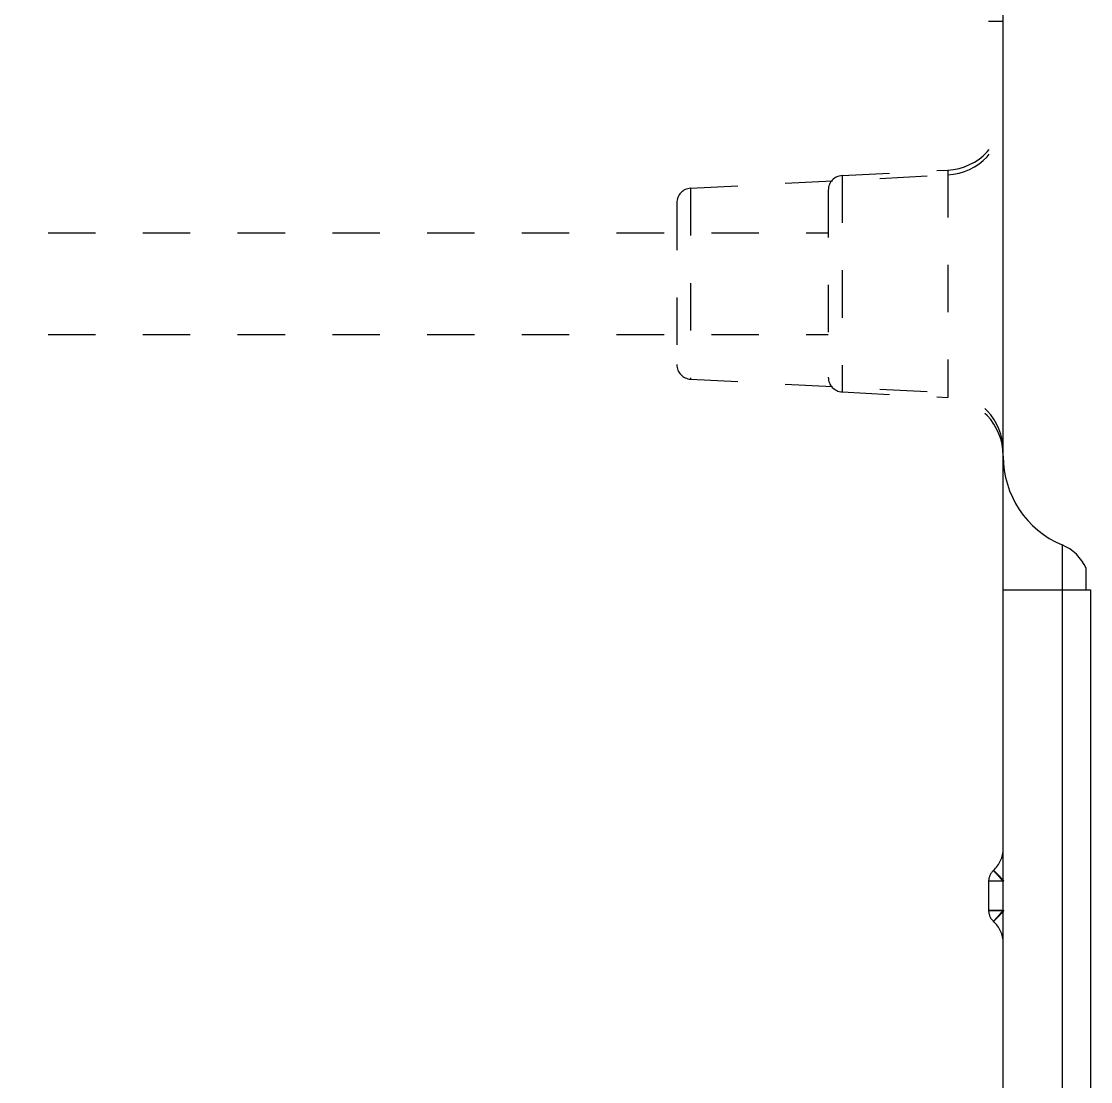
# Model space of a CAD drawing. Header units: millimetres. Extents: x 1572 to 4063, y -10865 to -3081.
# Drawn here: x 2421.2 to 2458.06, y -6401.29 to -6364.73 of the extents above; entities that cross this region are included whole.
import ezdxf

# ---------------------------------------------------------------- set-up
doc = ezdxf.new("R2010")
doc.units = ezdxf.units.MM
doc.header["$LTSCALE"] = 16.335
doc.linetypes.add('HIDDEN', pattern=[0.2, 0.1, -0.1])
doc.layers.get('0').update_dxf_attribs({"linetype": 'CONTINUOUS'})
doc.layers.add('DEFAULT_2', color=8, linetype='HIDDEN')

msp = doc.modelspace()

# ---------------------------------------------------------------- linework, layer by layer
at = {"color": 7, "linetype": 'Continuous'}
for p, q in [((2455.049, -6544.42), (2455.049, -6263.588)), ((2457.079, -6382.781), (2457.079, -6529.595)), ((2457.914, -6384.331), (2457.914, -6383.585)), ((2455.049, -6384.331), (2458.064, -6384.331)), ((2458.064, -6384.331), (2458.064, -6528.046))]:
    msp.add_line(p, q, dxfattribs=at)
for centre, radius, start, end in [((2458.365, -6379.724), 3.317, 179.9999, 247.185), ((2456.456, -6384.264), 1.608, 24.9444, 67.185)]:
    msp.add_arc(centre, radius, start, end, dxfattribs=at)
at = {"layer": 'DEFAULT_2', "color": 8, "linetype": 'HIDDEN'}
for p, q in [((2455.049, -6364.733), (2454.546, -6364.733)), ((2444.269, -6370.487), (2453.144, -6370.022)), ((2449.495, -6370.049), (2453.144, -6369.858)), ((2449.495, -6370.049), (2449.495, -6377.507)), ((2453.144, -6369.858), (2453.144, -6377.698)), ((2444.269, -6370.487), (2444.269, -6377.069)), ((2449.019, -6370.551), (2449.019, -6377.005)), ((2443.793, -6370.99), (2443.793, -6376.566)), ((2373.114, -6372.028), (2449.019, -6372.028)), ((2373.114, -6375.528), (2449.019, -6375.528)), ((2444.269, -6377.069), (2453.144, -6377.534)), ((2449.495, -6377.507), (2453.144, -6377.698)), ((2454.546, -6394.381), (2454.546, -6395.386)), ((2455.073, -6394.381), (2454.546, -6394.381)), ((2454.546, -6395.386), (2455.046, -6395.386))]:
    msp.add_line(p, q, dxfattribs=at)
for centre, radius, start, end in [((2453.039, -6367.851), 2.01, 272.9999, 359.9999), ((2453.039, -6368.014), 2.01, 272.9999, 359.9999), ((2449.521, -6370.551), 0.502, 92.9999, 179.9999), ((2444.295, -6370.989), 0.502, 92.9999, 179.9999), ((2444.295, -6376.567), 0.502, 179.9999, 266.9999), ((2449.521, -6377.005), 0.502, 179.9999, 266.9999), ((2453.039, -6379.542), 2.01, 359.9999, 86.9999), ((2453.039, -6379.705), 2.01, 359.9999, 86.9999), ((2454.044, -6393.257), 1.005, 311.8102, 359.9999), ((2455.049, -6394.381), 0.502, 131.8102, 179.9999), ((2455.049, -6395.386), 0.502, 179.9999, 228.1896), ((2452.197, -6393.369), 3.472, 316.4816, 317.5714), ((2454.044, -6396.509), 1.005, 359.9999, 48.1896)]:
    msp.add_arc(centre, radius, start, end, dxfattribs=at)
for points, knots in [([(2455.075, -6394.381), (2455.033, -6394.33), (2454.95, -6394.241), (2454.851, -6394.136), (2454.786, -6394.07), (2454.751, -6394.032), (2454.73, -6394.021), (2454.717, -6394.004), (2454.714, -6394.007)], [0, 0, 0, 0, 0.378458, 0.70365, 0.828586, 0.921618, 0.979462, 1, 1, 1, 1]), ([(2454.714, -6394.006), (2454.718, -6394.01), (2454.775, -6394.071), (2454.83, -6394.133), (2454.881, -6394.191)], [0, 0, 0, 0, 0.068603, 1, 1, 1, 1]), ([(2455.049, -6394.381), (2455.006, -6394.333), (2454.896, -6394.207), (2454.785, -6394.082), (2454.714, -6394.007)], [0, 0, 0, 0, 0.381977, 1, 1, 1, 1]), ([(2454.715, -6394.008), (2454.72, -6394.004), (2454.741, -6394.034), (2454.776, -6394.054), (2454.833, -6394.119), (2454.875, -6394.163), (2454.9, -6394.188)], [0, 0, 0, 0, 0.070825, 0.270865, 0.587773, 1, 1, 1, 1]), ([(2455.073, -6394.381), (2455.006, -6394.381), (2454.883, -6394.379), (2454.737, -6394.376), (2454.641, -6394.379), (2454.59, -6394.375), (2454.559, -6394.386), (2454.546, -6394.381)], [0, 0, 0, 0, 0.378101, 0.703921, 0.82934, 0.922606, 1, 1, 1, 1]), ([(2455.046, -6394.381), (2454.983, -6394.381), (2454.816, -6394.378), (2454.649, -6394.377), (2454.546, -6394.381)], [0, 0, 0, 0, 0.382197, 1, 1, 1, 1]), ([(2454.881, -6394.191), (2454.894, -6394.206), (2454.95, -6394.269), (2455.006, -6394.333), (2455.049, -6394.381)], [0, 0, 0, 0, 0.235475, 1, 1, 1, 1]), ([(2454.9, -6394.188), (2454.914, -6394.203), (2454.974, -6394.266), (2455.033, -6394.33), (2455.075, -6394.381)], [0, 0, 0, 0, 0.236675, 1, 1, 1, 1]), ([(2454.546, -6395.386), (2454.552, -6395.383), (2454.577, -6395.388), (2454.627, -6395.382), (2454.71, -6395.384), (2454.774, -6395.384), (2454.811, -6395.384)], [0, 0, 0, 0, 0.069056, 0.269131, 0.587128, 1, 1, 1, 1]), ([(2454.613, -6395.388), (2454.603, -6395.388), (2454.581, -6395.387), (2454.559, -6395.386), (2454.546, -6395.386)], [0, 0, 0, 0, 0.430453, 1, 1, 1, 1]), ([(2455.046, -6395.386), (2455.003, -6395.386), (2454.859, -6395.387), (2454.714, -6395.39), (2454.613, -6395.388)], [0, 0, 0, 0, 0.297975, 1, 1, 1, 1]), ([(2454.714, -6395.76), (2454.723, -6395.75), (2454.837, -6395.628), (2454.946, -6395.501), (2455.049, -6395.385)], [0, 0, 0, 0, 0.076344, 1, 1, 1, 1]), ([(2454.714, -6395.76), (2454.717, -6395.762), (2454.73, -6395.746), (2454.75, -6395.734), (2454.786, -6395.696), (2454.85, -6395.631), (2454.95, -6395.525), (2455.033, -6395.436), (2455.075, -6395.386)], [0, 0, 0, 0, 0.020535, 0.078389, 0.171439, 0.296394, 0.621602, 1, 1, 1, 1]), ([(2455.075, -6395.386), (2455.047, -6395.42), (2454.946, -6395.531), (2454.844, -6395.64), (2454.768, -6395.714)], [0, 0, 0, 0, 0.295844, 1, 1, 1, 1]), ([(2454.768, -6395.714), (2454.756, -6395.726), (2454.741, -6395.732), (2454.72, -6395.762), (2454.715, -6395.758)], [0, 0, 0, 0, 0.738519, 1, 1, 1, 1])]:
    msp.add_open_spline(points, degree=3, knots=knots, dxfattribs=at)
msp.add_open_spline([(2454.811, -6395.384), (2454.898, -6395.385), (2454.985, -6395.386), (2455.073, -6395.386)], degree=3, dxfattribs=at)

doc.saveas('drawing.dxf')
